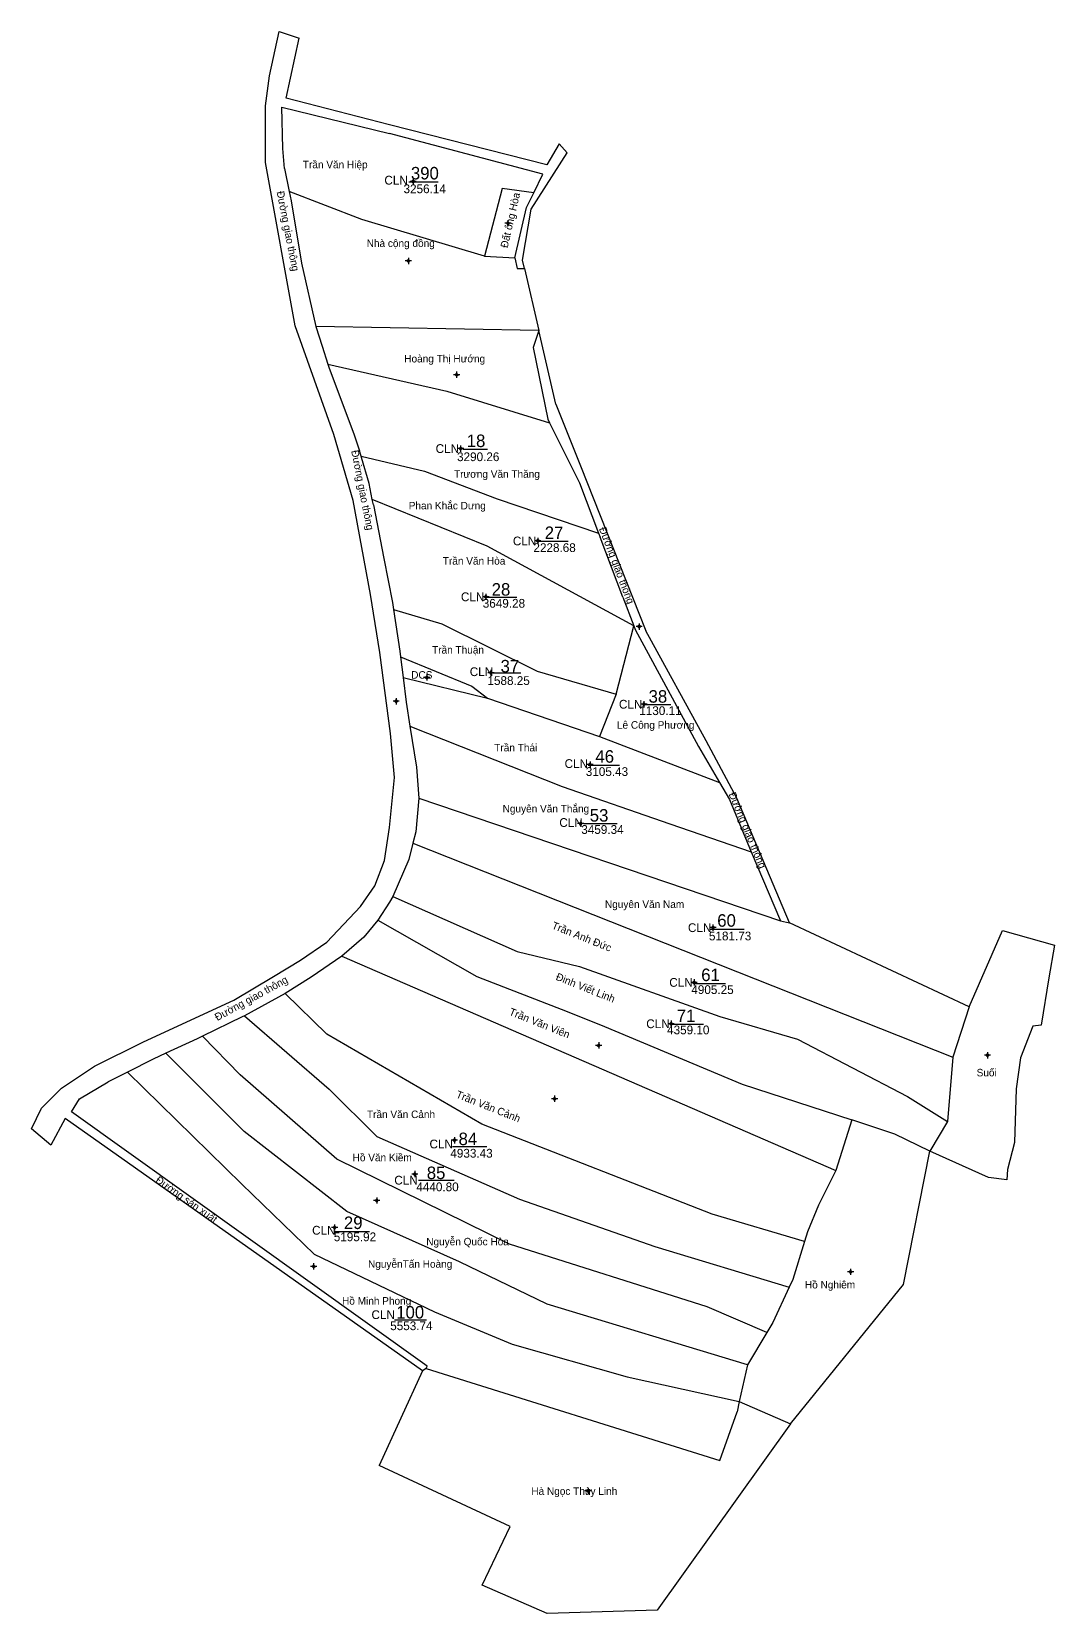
# Model space of a CAD drawing. Extents: x 533857 to 535027, y 1848292 to 1849095.
# Drawn here: x 533857 to 534266, y 1848462 to 1849095 of the extents above; entities that cross this region are included whole.
import ezdxf

# ---------------------------------------------------------------- set-up
doc = ezdxf.new("R2010")
doc.units = 0
for name, color, linetype in [('Level 11', 7, 'Continuous'), ('Level 2', 7, 'Continuous'), ('Level 3', 7, 'Continuous'), ('Level 4', 7, 'Continuous'), ('Level 5', 7, 'Continuous'), ('Level 6', 7, 'Continuous'), ('Level 9', 7, 'Continuous')]:
    doc.layers.add(name, color=color, linetype=linetype)

msp = doc.modelspace()

# ---------------------------------------------------------------- linework, layer by layer
at = {"layer": 'Level 11'}
for p, q in [((534009.5, 1849035.365), (534008.875, 1849034.74)), ((534009.5, 1849035.99), (534009.5, 1849035.365)), ((534010.125, 1849034.74), (534009.5, 1849035.365)), ((534008.875, 1849034.74), (534008.25, 1849034.74)), ((534008.875, 1849034.74), (534009.5, 1849034.115)), ((534009.5, 1849034.115), (534010.125, 1849034.74)), ((534009.5, 1849034.115), (534009.5, 1849033.49)), ((534010.75, 1849034.74), (534010.125, 1849034.74)), ((534046.745, 1849018.14), (534046.12, 1849018.14)), ((534047.37, 1849018.765), (534046.745, 1849018.14)), ((534046.745, 1849018.14), (534047.37, 1849017.515)), ((534047.37, 1849019.39), (534047.37, 1849018.765)), ((534047.995, 1849018.14), (534047.37, 1849018.765)), ((534047.37, 1849017.515), (534047.995, 1849018.14)), ((534047.37, 1849017.515), (534047.37, 1849016.89)), ((534048.62, 1849018.14), (534047.995, 1849018.14)), ((534007.58, 1849003.685), (534006.955, 1849003.06)), ((534007.58, 1849004.31), (534007.58, 1849003.685)), ((534008.205, 1849003.06), (534007.58, 1849003.685)), ((534006.955, 1849003.06), (534006.33, 1849003.06)), ((534006.955, 1849003.06), (534007.58, 1849002.435)), ((534007.58, 1849002.435), (534008.205, 1849003.06)), ((534007.58, 1849002.435), (534007.58, 1849001.81)), ((534008.83, 1849003.06), (534008.205, 1849003.06)), ((534026.225, 1848957.58), (534025.6, 1848957.58)), ((534026.85, 1848958.205), (534026.225, 1848957.58)), ((534026.225, 1848957.58), (534026.85, 1848956.955)), ((534026.85, 1848958.83), (534026.85, 1848958.205)), ((534027.475, 1848957.58), (534026.85, 1848958.205)), ((534026.85, 1848956.955), (534027.475, 1848957.58)), ((534026.85, 1848956.955), (534026.85, 1848956.33)), ((534028.1, 1848957.58), (534027.475, 1848957.58)), ((534027.825, 1848928.03), (534027.2, 1848928.03)), ((534028.45, 1848928.655), (534027.825, 1848928.03)), ((534027.825, 1848928.03), (534028.45, 1848927.405)), ((534028.45, 1848929.28), (534028.45, 1848928.655)), ((534029.075, 1848928.03), (534028.45, 1848928.655)), ((534028.45, 1848927.405), (534029.075, 1848928.03)), ((534028.45, 1848927.405), (534028.45, 1848926.78)), ((534029.7, 1848928.03), (534029.075, 1848928.03)), ((534058.685, 1848891.1), (534058.06, 1848891.1)), ((534059.31, 1848891.725), (534058.685, 1848891.1)), ((534058.685, 1848891.1), (534059.31, 1848890.475)), ((534059.31, 1848892.35), (534059.31, 1848891.725)), ((534059.935, 1848891.1), (534059.31, 1848891.725)), ((534059.31, 1848890.475), (534059.935, 1848891.1)), ((534059.31, 1848890.475), (534059.31, 1848889.85)), ((534060.56, 1848891.1), (534059.935, 1848891.1)), ((534037.925, 1848868.78), (534037.3, 1848868.78)), ((534038.55, 1848869.405), (534037.925, 1848868.78)), ((534037.925, 1848868.78), (534038.55, 1848868.155)), ((534038.55, 1848870.03), (534038.55, 1848869.405)), ((534039.175, 1848868.78), (534038.55, 1848869.405)), ((534038.55, 1848868.155), (534039.175, 1848868.78)), ((534038.55, 1848868.155), (534038.55, 1848867.53)), ((534039.8, 1848868.78), (534039.175, 1848868.78)), ((534099.81, 1848858.13), (534099.81, 1848857.505)), ((534099.185, 1848856.88), (534098.56, 1848856.88)), ((534099.81, 1848857.505), (534099.185, 1848856.88)), ((534099.185, 1848856.88), (534099.81, 1848856.255)), ((534100.435, 1848856.88), (534099.81, 1848857.505)), ((534099.81, 1848856.255), (534100.435, 1848856.88)), ((534099.81, 1848856.255), (534099.81, 1848855.63)), ((534101.06, 1848856.88), (534100.435, 1848856.88)), ((534040.59, 1848838.995), (534039.965, 1848838.37)), ((534040.59, 1848839.62), (534040.59, 1848838.995)), ((534041.215, 1848838.37), (534040.59, 1848838.995)), ((534014.315, 1848836.56), (534013.69, 1848836.56)), ((534014.94, 1848837.185), (534014.315, 1848836.56)), ((534014.315, 1848836.56), (534014.94, 1848835.935)), ((534014.94, 1848837.81), (534014.94, 1848837.185)), ((534015.565, 1848836.56), (534014.94, 1848837.185)), ((534014.94, 1848835.935), (534015.565, 1848836.56)), ((534014.94, 1848835.935), (534014.94, 1848835.31)), ((534016.19, 1848836.56), (534015.565, 1848836.56)), ((534039.965, 1848838.37), (534039.34, 1848838.37)), ((534039.965, 1848838.37), (534040.59, 1848837.745)), ((534040.59, 1848837.745), (534041.215, 1848838.37)), ((534040.59, 1848837.745), (534040.59, 1848837.12)), ((534041.84, 1848838.37), (534041.215, 1848838.37)), ((534002.085, 1848827.04), (534001.46, 1848827.04)), ((534002.71, 1848827.665), (534002.085, 1848827.04)), ((534002.085, 1848827.04), (534002.71, 1848826.415)), ((534002.71, 1848828.29), (534002.71, 1848827.665)), ((534003.335, 1848827.04), (534002.71, 1848827.665)), ((534002.71, 1848826.415), (534003.335, 1848827.04)), ((534002.71, 1848826.415), (534002.71, 1848825.79)), ((534003.96, 1848827.04), (534003.335, 1848827.04)), ((534101.69, 1848826.465), (534101.065, 1848825.84)), ((534101.69, 1848827.09), (534101.69, 1848826.465)), ((534102.315, 1848825.84), (534101.69, 1848826.465)), ((534101.065, 1848825.84), (534100.44, 1848825.84)), ((534101.065, 1848825.84), (534101.69, 1848825.215)), ((534101.69, 1848825.215), (534102.315, 1848825.84)), ((534101.69, 1848825.215), (534101.69, 1848824.59)), ((534102.94, 1848825.84), (534102.315, 1848825.84)), ((534079.535, 1848801.7), (534078.91, 1848801.7)), ((534080.16, 1848802.325), (534079.535, 1848801.7)), ((534079.535, 1848801.7), (534080.16, 1848801.075)), ((534080.16, 1848802.95), (534080.16, 1848802.325)), ((534080.785, 1848801.7), (534080.16, 1848802.325)), ((534080.16, 1848801.075), (534080.785, 1848801.7)), ((534080.16, 1848801.075), (534080.16, 1848800.45)), ((534081.41, 1848801.7), (534080.785, 1848801.7)), ((534075.815, 1848778.18), (534075.19, 1848778.18)), ((534076.44, 1848778.805), (534075.815, 1848778.18)), ((534075.815, 1848778.18), (534076.44, 1848777.555)), ((534076.44, 1848779.43), (534076.44, 1848778.805)), ((534077.065, 1848778.18), (534076.44, 1848778.805)), ((534076.44, 1848777.555), (534077.065, 1848778.18)), ((534076.44, 1848777.555), (534076.44, 1848776.93)), ((534077.69, 1848778.18), (534077.065, 1848778.18)), ((534129.27, 1848737.77), (534129.27, 1848737.145)), ((534128.645, 1848736.52), (534128.02, 1848736.52)), ((534129.27, 1848737.145), (534128.645, 1848736.52)), ((534128.645, 1848736.52), (534129.27, 1848735.895)), ((534129.895, 1848736.52), (534129.27, 1848737.145)), ((534129.27, 1848735.895), (534129.895, 1848736.52)), ((534129.27, 1848735.895), (534129.27, 1848735.27)), ((534130.52, 1848736.52), (534129.895, 1848736.52)), ((534121.165, 1848714.64), (534120.54, 1848714.64)), ((534121.79, 1848715.265), (534121.165, 1848714.64)), ((534121.165, 1848714.64), (534121.79, 1848714.015)), ((534121.79, 1848715.89), (534121.79, 1848715.265)), ((534122.415, 1848714.64), (534121.79, 1848715.265)), ((534121.79, 1848714.015), (534122.415, 1848714.64)), ((534121.79, 1848714.015), (534121.79, 1848713.39)), ((534123.04, 1848714.64), (534122.415, 1848714.64)), ((534111.975, 1848698.1), (534111.35, 1848698.1)), ((534112.6, 1848698.725), (534111.975, 1848698.1)), ((534111.975, 1848698.1), (534112.6, 1848697.475)), ((534112.6, 1848699.35), (534112.6, 1848698.725)), ((534113.225, 1848698.1), (534112.6, 1848698.725)), ((534112.6, 1848697.475), (534113.225, 1848698.1)), ((534112.6, 1848697.475), (534112.6, 1848696.85)), ((534113.85, 1848698.1), (534113.225, 1848698.1)), ((534082.995, 1848689.48), (534082.37, 1848689.48)), ((534083.62, 1848690.105), (534082.995, 1848689.48)), ((534082.995, 1848689.48), (534083.62, 1848688.855)), ((534083.62, 1848690.73), (534083.62, 1848690.105)), ((534084.245, 1848689.48), (534083.62, 1848690.105)), ((534083.62, 1848688.855), (534084.245, 1848689.48)), ((534083.62, 1848688.855), (534083.62, 1848688.23)), ((534084.87, 1848689.48), (534084.245, 1848689.48)), ((534238.365, 1848685.53), (534237.74, 1848685.53)), ((534238.99, 1848686.155), (534238.365, 1848685.53)), ((534238.365, 1848685.53), (534238.99, 1848684.905)), ((534238.99, 1848686.78), (534238.99, 1848686.155)), ((534239.615, 1848685.53), (534238.99, 1848686.155)), ((534238.99, 1848684.905), (534239.615, 1848685.53)), ((534238.99, 1848684.905), (534238.99, 1848684.28)), ((534240.24, 1848685.53), (534239.615, 1848685.53)), ((534066.02, 1848668.745), (534065.395, 1848668.12)), ((534066.02, 1848669.37), (534066.02, 1848668.745)), ((534066.645, 1848668.12), (534066.02, 1848668.745)), ((534065.395, 1848668.12), (534064.77, 1848668.12)), ((534065.395, 1848668.12), (534066.02, 1848667.495)), ((534066.02, 1848667.495), (534066.645, 1848668.12)), ((534066.02, 1848667.495), (534066.02, 1848666.87)), ((534067.27, 1848668.12), (534066.645, 1848668.12)), ((534025.365, 1848651.51), (534024.74, 1848651.51)), ((534025.99, 1848652.135), (534025.365, 1848651.51)), ((534025.365, 1848651.51), (534025.99, 1848650.885)), ((534025.99, 1848652.76), (534025.99, 1848652.135)), ((534026.615, 1848651.51), (534025.99, 1848652.135)), ((534025.99, 1848650.885), (534026.615, 1848651.51)), ((534025.99, 1848650.885), (534025.99, 1848650.26)), ((534027.24, 1848651.51), (534026.615, 1848651.51)), ((534009.555, 1848638), (534008.93, 1848638)), ((534010.18, 1848638.625), (534009.555, 1848638)), ((534009.555, 1848638), (534010.18, 1848637.375)), ((534010.18, 1848639.25), (534010.18, 1848638.625)), ((534010.805, 1848638), (534010.18, 1848638.625)), ((534010.18, 1848637.375), (534010.805, 1848638)), ((534010.18, 1848637.375), (534010.18, 1848636.75)), ((534011.43, 1848638), (534010.805, 1848638)), ((533994.295, 1848627.46), (533993.67, 1848627.46)), ((533994.92, 1848628.085), (533994.295, 1848627.46)), ((533994.295, 1848627.46), (533994.92, 1848626.835)), ((533994.92, 1848628.71), (533994.92, 1848628.085)), ((533995.545, 1848627.46), (533994.92, 1848628.085)), ((533994.92, 1848626.835), (533995.545, 1848627.46)), ((533994.92, 1848626.835), (533994.92, 1848626.21)), ((533996.17, 1848627.46), (533995.545, 1848627.46)), ((533978.1, 1848617.92), (533978.1, 1848617.295)), ((533977.475, 1848616.67), (533976.85, 1848616.67)), ((533978.1, 1848617.295), (533977.475, 1848616.67)), ((533977.475, 1848616.67), (533978.1, 1848616.045)), ((533978.725, 1848616.67), (533978.1, 1848617.295)), ((533978.1, 1848616.045), (533978.725, 1848616.67)), ((533978.1, 1848616.045), (533978.1, 1848615.42)), ((533979.35, 1848616.67), (533978.725, 1848616.67)), ((533969.105, 1848601.13), (533968.48, 1848601.13)), ((533969.73, 1848601.755), (533969.105, 1848601.13)), ((533969.105, 1848601.13), (533969.73, 1848600.505)), ((533969.73, 1848602.38), (533969.73, 1848601.755)), ((533970.355, 1848601.13), (533969.73, 1848601.755)), ((533969.73, 1848600.505), (533970.355, 1848601.13)), ((533969.73, 1848600.505), (533969.73, 1848599.88)), ((533970.98, 1848601.13), (533970.355, 1848601.13)), ((534183.655, 1848598.94), (534183.03, 1848598.94)), ((534184.28, 1848599.565), (534183.655, 1848598.94)), ((534183.655, 1848598.94), (534184.28, 1848598.315)), ((534184.28, 1848600.19), (534184.28, 1848599.565)), ((534184.905, 1848598.94), (534184.28, 1848599.565)), ((534184.28, 1848598.315), (534184.905, 1848598.94)), ((534185.53, 1848598.94), (534184.905, 1848598.94)), ((534184.28, 1848598.315), (534184.28, 1848597.69)), ((534078.765, 1848511.34), (534078.14, 1848511.34)), ((534079.39, 1848511.965), (534078.765, 1848511.34)), ((534078.765, 1848511.34), (534079.39, 1848510.715)), ((534079.39, 1848512.59), (534079.39, 1848511.965)), ((534080.015, 1848511.34), (534079.39, 1848511.965)), ((534079.39, 1848510.715), (534080.015, 1848511.34)), ((534079.39, 1848510.715), (534079.39, 1848510.09)), ((534080.64, 1848511.34), (534080.015, 1848511.34))]:
    msp.add_line(p, q, dxfattribs=at)
for centre in [(534009.5, 1849034.74), (534047.37, 1849018.14), (534007.58, 1849003.06), (534026.85, 1848957.58), (534028.45, 1848928.03), (534059.31, 1848891.1), (534038.55, 1848868.78), (534099.81, 1848856.88), (534014.94, 1848836.56), (534040.59, 1848838.37), (534002.71, 1848827.04), (534101.69, 1848825.84), (534080.16, 1848801.7), (534076.44, 1848778.18), (534129.27, 1848736.52), (534121.79, 1848714.64), (534112.6, 1848698.1), (534083.62, 1848689.48), (534238.99, 1848685.53), (534066.02, 1848668.12), (534025.99, 1848651.51), (534010.18, 1848638), (533994.92, 1848627.46), (533978.1, 1848616.67), (533969.73, 1848601.13), (534184.28, 1848598.94), (534079.39, 1848511.34)]:
    msp.add_circle(centre, 0.15, dxfattribs=at)
at = {"layer": 'Level 6'}
for p, q in [((533952.04, 1849077.09), (533956, 1849094.71)), ((533956, 1849094.71), (533963.93, 1849092.06)), ((533958.8, 1849068.06), (533963.93, 1849092.06)), ((533950.44, 1849065.01), (533952.04, 1849077.09)), ((534000, 1849057.5), (533958.8, 1849068.06)), ((533950.48, 1849042.41), (533950.44, 1849065.01)), ((533957.4, 1849048.05), (533957.07, 1849064.49)), ((533957.07, 1849064.49), (534000, 1849054.01)), ((534062.86, 1849041.4), (534000, 1849057.5)), ((534061.26, 1849037.67), (534000, 1849054.01)), ((533958.07, 1849040.02), (533957.4, 1849048.05)), ((534067.78, 1849049.88), (534062.86, 1849041.4)), ((534071.01, 1849046.21), (534067.78, 1849049.88)), ((533962.36, 1848977.13), (533950.48, 1849042.41)), ((534056.59, 1849023.71), (534071.01, 1849046.21)), ((533958.07, 1849040.02), (533959.96, 1849030.85)), ((534057.67, 1849030.31), (534061.26, 1849037.67)), ((533959.96, 1849030.85), (533960.75, 1849027.04)), ((533989.05, 1849019.56), (533959.96, 1849030.85)), ((534045, 1849032), (534038, 1849005)), ((534057.67, 1849030.31), (534045, 1849032)), ((534054.77, 1849024.36), (534057.67, 1849030.31)), ((533960.75, 1849027.04), (533964.9, 1849002.18)), ((534050.16, 1849004.27), (534054.77, 1849024.36)), ((534053.15, 1849003.4), (534056.59, 1849023.71)), ((534038, 1849005), (533989.05, 1849019.56)), ((534038, 1849005), (534050.16, 1849004.27)), ((534050.16, 1849004.27), (534051.03, 1849000)), ((534053.94, 1849000), (534053.15, 1849003.4)), ((533964.9, 1849002.18), (533970.56, 1848976.79)), ((534051.03, 1849000), (534053.94, 1849000)), ((534053.94, 1849000), (534059.66, 1848975.28)), ((533977.77, 1848933.68), (533962.36, 1848977.13)), ((534059.66, 1848975.28), (533970.56, 1848976.79)), ((533970.56, 1848976.79), (533973.09, 1848968.94)), ((534059.66, 1848975.28), (534057.45, 1848968.49)), ((534066.5, 1848945.74), (534059.66, 1848975.28)), ((533973.09, 1848968.94), (533975.39, 1848961.82)), ((534057.45, 1848968.49), (534063.29, 1848939.81)), ((533975.39, 1848961.82), (534023, 1848951)), ((533975.39, 1848961.82), (533975.78, 1848960.61)), ((533975.78, 1848960.61), (533985.95, 1848933.59)), ((534023, 1848951), (534064.01, 1848938.38)), ((534066.5, 1848945.74), (534076.4, 1848921.16)), ((534063.29, 1848939.81), (534064.01, 1848938.38)), ((534064.01, 1848938.38), (534076, 1848914.38)), ((533985.5, 1848907.22), (533977.77, 1848933.68)), ((533985.95, 1848933.59), (533988, 1848927.12)), ((533988.66, 1848925.03), (533988, 1848927.12)), ((533988.84, 1848924.48), (533988.66, 1848925.03)), ((533988.66, 1848925.03), (534014, 1848919)), ((533991.88, 1848914.1), (533988.84, 1848924.48)), ((534076.4, 1848921.16), (534102.51, 1848855.18)), ((534014, 1848919), (534043, 1848908)), ((533993.18, 1848907.74), (533991.88, 1848914.1)), ((534076, 1848914.38), (534083.58, 1848894.24)), ((533992.48, 1848869.71), (533985.5, 1848907.22)), ((533993.64, 1848905.52), (533993.18, 1848907.74)), ((534039, 1848889), (533993.18, 1848907.74)), ((533993.64, 1848905.52), (533997.82, 1848884.16)), ((534043, 1848908), (534083.58, 1848894.24)), ((534083.58, 1848894.24), (534084.18, 1848892.64)), ((534093.32, 1848868.61), (534084.18, 1848892.64)), ((533997.82, 1848884.16), (534001.27, 1848866.52)), ((534097.66, 1848857.18), (534039, 1848889)), ((533996.2, 1848846.56), (533992.48, 1848869.71)), ((534001.27, 1848866.52), (534001.68, 1848863.74)), ((534093.32, 1848868.61), (534097.66, 1848857.18)), ((534001.68, 1848863.74), (534004.18, 1848847.02)), ((534001.68, 1848863.74), (534021, 1848858)), ((534021, 1848858), (534059, 1848839)), ((534090.61, 1848829.82), (534097.66, 1848857.18)), ((534097.66, 1848857.18), (534098.21, 1848855.74)), ((534098.21, 1848855.74), (534123.45, 1848808.91)), ((534126.57, 1848811.14), (534102.51, 1848855.18)), ((534000.47, 1848814.16), (533996.2, 1848846.56)), ((534004.18, 1848847.02), (534004.45, 1848844.81)), ((534004.45, 1848844.81), (534005.48, 1848836.5)), ((534004.45, 1848844.81), (534033, 1848833)), ((534059, 1848839), (534090.61, 1848829.82)), ((534005.48, 1848836.5), (534006.7, 1848826.62)), ((534005.48, 1848836.5), (534039.22, 1848828.3)), ((534033, 1848833), (534039.22, 1848828.3)), ((534006.7, 1848826.62), (534008.23, 1848817.12)), ((534039.22, 1848828.3), (534084, 1848813)), ((534090.61, 1848829.82), (534084, 1848813)), ((534002, 1848796.56), (534000.47, 1848814.16)), ((534008.23, 1848817.12), (534010.86, 1848800.72)), ((534008.23, 1848817.12), (534069, 1848793)), ((534084, 1848813), (534131.9, 1848794.49)), ((534123.45, 1848808.91), (534131.9, 1848794.49)), ((534138.8, 1848788.27), (534126.57, 1848811.14)), ((534000, 1848776.58), (534002, 1848796.56)), ((534010.86, 1848800.72), (534011.71, 1848788.24)), ((534069, 1848793), (534112, 1848778)), ((534131.9, 1848794.49), (534135.87, 1848787.7)), ((534011.71, 1848788.24), (534010.57, 1848774.89)), ((534011.71, 1848788.24), (534156.26, 1848739.24)), ((534135.87, 1848787.7), (534144.5, 1848766.9)), ((534159.81, 1848738.48), (534138.8, 1848788.27)), ((533998.1, 1848763.37), (534000, 1848776.58)), ((534112, 1848778), (534144.5, 1848766.9)), ((534009.41, 1848770.24), (534007.8, 1848763.81)), ((534010.57, 1848774.89), (534009.41, 1848770.24)), ((534009.41, 1848770.24), (534225.11, 1848684.8)), ((533994.14, 1848753.2), (533998.1, 1848763.37)), ((534007.8, 1848763.81), (534001.44, 1848749)), ((534144.5, 1848766.9), (534156.26, 1848739.24)), ((533988.51, 1848745), (533994.14, 1848753.2)), ((533975, 1848730.71), (533988.51, 1848745)), ((534000, 1848746.72), (533995.42, 1848739.48)), ((534001.44, 1848749), (534000, 1848746.72)), ((534001.44, 1848749), (534051, 1848727)), ((533995.42, 1848739.48), (533989.83, 1848732.7)), ((533995.42, 1848739.48), (534035, 1848717)), ((534156.26, 1848739.24), (534159.81, 1848738.48)), ((534231.63, 1848704.83), (534159.81, 1848738.48)), ((533989.83, 1848732.7), (533980.97, 1848725.19)), ((534231.63, 1848704.83), (534244.99, 1848735.41)), ((534244.99, 1848735.41), (534265.69, 1848729.49)), ((533964.43, 1848723.48), (533975, 1848730.71)), ((533980.97, 1848725.19), (533968.73, 1848716.73)), ((533980.97, 1848725.19), (534178.44, 1848639.47)), ((534051, 1848727), (534076, 1848721)), ((534265.69, 1848729.49), (534263.42, 1848716.53)), ((533953.68, 1848717.02), (533964.43, 1848723.48)), ((534076, 1848721), (534132, 1848701)), ((533937.82, 1848707.53), (533953.68, 1848717.02)), ((533968.73, 1848716.73), (533958.41, 1848710.26)), ((534035, 1848717), (534071, 1848703)), ((534263.42, 1848716.53), (534260.45, 1848697.5)), ((533901.72, 1848690.91), (533937.82, 1848707.53)), ((533958.41, 1848710.26), (533942.08, 1848701.34)), ((533975, 1848694), (533958.41, 1848710.26)), ((533941.2, 1848700.86), (533925.34, 1848693.15)), ((533942.08, 1848701.34), (533941.2, 1848700.86)), ((533942.08, 1848701.34), (533976, 1848672)), ((534071, 1848703), (534086, 1848697)), ((534132, 1848701), (534163, 1848692)), ((534231.63, 1848704.83), (534225.11, 1848684.8)), ((534037, 1848658), (533975, 1848694)), ((534086, 1848697), (534141, 1848674)), ((534257.14, 1848697.2), (534252.22, 1848684.47)), ((534260.45, 1848697.5), (534257.14, 1848697.2)), ((533882.21, 1848681.11), (533901.72, 1848690.91)), ((533923.2, 1848692.11), (533910.71, 1848686.29)), ((533925.34, 1848693.15), (533923.2, 1848692.11)), ((533940.37, 1848677.64), (533925.34, 1848693.15)), ((534163, 1848692), (534207, 1848669)), ((533868.95, 1848672.36), (533882.21, 1848681.11)), ((533905.59, 1848683.91), (533895.33, 1848678.76)), ((533910.71, 1848686.29), (533905.59, 1848683.91)), ((533942, 1848655), (533910.71, 1848686.29)), ((534225.11, 1848684.8), (534223.05, 1848659.04)), ((534252.22, 1848684.47), (534250.38, 1848672.03)), ((533876.12, 1848668.03), (533887.66, 1848674.9)), ((533895.33, 1848678.76), (533887.66, 1848674.9)), ((533895.33, 1848678.76), (533941, 1848634)), ((533979, 1848644), (533940.37, 1848677.64)), ((533860.93, 1848664.3), (533868.95, 1848672.36)), ((533976, 1848672), (533995, 1848653)), ((534141, 1848674), (534184.77, 1848659.65)), ((534207, 1848669), (534223.05, 1848659.04)), ((534250.38, 1848672.03), (534249.74, 1848650.69)), ((533857.06, 1848656.06), (533860.93, 1848664.3)), ((533872.97, 1848662.86), (533876.12, 1848668.03)), ((534015.04, 1848561.28), (533872.97, 1848662.86)), ((533864.75, 1848649.61), (533857.06, 1848656.06)), ((533870.39, 1848660.22), (533864.75, 1848649.61)), ((534013.2, 1848559.36), (533870.39, 1848660.22)), ((534129, 1848622), (534037, 1848658)), ((534184.77, 1848659.65), (534178.44, 1848639.47)), ((534202, 1848654), (534184.77, 1848659.65)), ((534223.05, 1848659.04), (534215.9, 1848647.21)), ((533983, 1848623), (533942, 1848655)), ((533995, 1848653), (534052, 1848628)), ((534215.9, 1848647.21), (534202, 1848654)), ((534249.74, 1848650.69), (534247.01, 1848639.88)), ((534048, 1848610), (533979, 1848644)), ((534205.37, 1848593.81), (534215.9, 1848647.21)), ((534239.38, 1848636.63), (534215.9, 1848647.21)), ((534178.44, 1848639.47), (534171.43, 1848625.61)), ((534246.74, 1848635.65), (534239.38, 1848636.63)), ((534247.01, 1848639.88), (534246.74, 1848635.65)), ((533941, 1848634), (533970, 1848606)), ((534052, 1848628), (534106, 1848609)), ((534171.43, 1848625.61), (534167.06, 1848614.9)), ((534028, 1848603), (533983, 1848623)), ((534165.88, 1848611.04), (534129, 1848622)), ((534167.06, 1848614.9), (534165.88, 1848611.04)), ((533970, 1848606), (534018, 1848583)), ((534127, 1848585), (534048, 1848610)), ((534106, 1848609), (534159.78, 1848592.76)), ((534165.88, 1848611.04), (534161.24, 1848595.86)), ((534063, 1848586), (534028, 1848603)), ((534159.78, 1848592.76), (534153.19, 1848578.75)), ((534161.24, 1848595.86), (534159.78, 1848592.76)), ((534160.27, 1848538.22), (534205.37, 1848593.81)), ((534143.04, 1848561.78), (534063, 1848586)), ((534018, 1848583), (534049, 1848570)), ((534150.75, 1848574.67), (534127, 1848585)), ((534150.75, 1848574.67), (534143.04, 1848561.78)), ((534153.19, 1848578.75), (534150.75, 1848574.67)), ((534049, 1848570), (534095, 1848557)), ((534014.63, 1848560.27), (534015.04, 1848561.28)), ((534143.04, 1848561.78), (534139.79, 1848547.05)), ((534013.2, 1848559.36), (533995.93, 1848521.47)), ((534014.63, 1848560.27), (534013.2, 1848559.36)), ((534014.63, 1848560.27), (534132.07, 1848523.5)), ((534095, 1848557), (534139.79, 1848547.05)), ((534132.07, 1848523.5), (534138.89, 1848542.96)), ((534139.79, 1848547.05), (534138.89, 1848542.96)), ((534139.79, 1848547.05), (534160.27, 1848538.22)), ((534160.27, 1848538.22), (534106.96, 1848463.64)), ((534048.32, 1848497.11), (533995.93, 1848521.47)), ((534037.08, 1848473.71), (534048.32, 1848497.11)), ((534062.99, 1848462.41), (534037.08, 1848473.71)), ((534106.96, 1848463.64), (534062.99, 1848462.41))]:
    msp.add_line(p, q, dxfattribs=at)
at = {"layer": 'Level 9'}
for p, q in [((534007.79, 1849034.65), (534019.55, 1849034.62)), ((534029.4, 1848927.84), (534039.22, 1848927.84)), ((534058.79, 1848891.06), (534071.4, 1848891.06)), ((534038.04, 1848868.63), (534050.96, 1848868.63)), ((534041.44, 1848838.37), (534052.48, 1848838.37)), ((534101.13, 1848825.76), (534112.5, 1848825.76)), ((534079.36, 1848801.44), (534091.95, 1848801.44)), ((534077.68, 1848778.18), (534090.98, 1848778.18)), ((534128.35, 1848735.97), (534141.77, 1848735.97)), ((534121.76, 1848714.24), (534134.34, 1848714.24)), ((534112.42, 1848697.92), (534125.45, 1848697.92)), ((534025.26, 1848649.09), (534038.94, 1848649.09)), ((534011.57, 1848635.58), (534025.93, 1848635.58)), ((533978.24, 1848615.06), (533992, 1848615.06)), ((534002.01, 1848579.77), (534014.82, 1848579.77))]:
    msp.add_line(p, q, dxfattribs=at)

# ---------------------------------------------------------------- texts
at = {"layer": 'Level 2'}
for s, p in [('Trần Văn Hiệp', (533965.43, 1849040.09)), ('Nhà cộng đồng', (533990.93, 1849008.62)), ('Hoàng Thị Hướng', (534005.95, 1848962.47)), ('Trương Văn Thăng', (534025.82, 1848916.35)), ('Phan Khắc Dưng', (534007.73, 1848903.74)), ('Trần Văn Hòa', (534021.35, 1848881.65)), ('Trần Thuận', (534017.06, 1848846.08)), ('DCS', (534008.71, 1848836.06)), ('Lê Công Phương', (534090.92, 1848816.06)), ('Trần Thái', (534041.9, 1848807)), ('Nguyên Văn Thắng', (534045.25, 1848782.59)), ('Nguyên Văn Nam', (534086.13, 1848744.39)), ('Suối', (534234.64, 1848677.08)), ('Trần Văn Cảnh', (533991.04, 1848660.4)), ('Hồ Văn Kiềm', (533985.32, 1848643.15)), ('Nguyễn Quốc Hòa', (534014.73, 1848609.52)), ('NguyễnTấn Hoàng', (533991.46, 1848600.58)), ('Hồ Nghiêm', (534166.03, 1848592.3)), ('Hồ Minh Phong', (533981.09, 1848585.83)), ('Hà Ngọc Thùy Linh', (534056.72, 1848509.77))]:
    msp.add_text(s, height=3, dxfattribs=at).set_placement(p)
for s, rotation, p in [('Đường giao thông', 281.066122, (533954.94, 1849030.65)), ('Đất ông Hòa', 77.076222, (534047.23, 1849008.03)), ('Đường giao thông', 281.066122, (533984.72, 1848927.11)), ('Đường giao thông', 290.821961, (534083.67, 1848896)), ('Đường giao thông', 292.53375, (534135.47, 1848789.89)), ('Trần Anh Đức', 338.170636, (534064.62, 1848736.25)), ('Đường giao thông', 28.643106, (533931.22, 1848699.17)), ('Đinh Viết Linh', 338.170636, (534066.23, 1848715.75)), ('Trần Văn Viên', 338.170636, (534047.57, 1848701.76)), ('Trần Văn Cảnh', 338.170636, (534026.35, 1848668.72)), ('Đường sản xuất', 324.768233, (533906.28, 1848634.97))]:
    msp.add_text(s, height=3, rotation=rotation, dxfattribs=at).set_placement(p)
at = {"layer": 'Level 3'}
for p in [(533997.99, 1849033.57), (534018.48, 1848926.28), (534049.34, 1848889.35), (534028.59, 1848867.03), (534032.1, 1848837.09), (534091.72, 1848824.08), (534070.01, 1848800.35), (534067.89, 1848776.79), (534119.3, 1848734.77), (534111.83, 1848712.89), (534102.64, 1848696.35), (534016.03, 1848648.29), (534001.96, 1848633.82), (533969.12, 1848613.81), (533992.85, 1848580.06)]:
    msp.add_text('CLN', height=3.5, dxfattribs=at).set_placement(p)
at = {"layer": 'Level 4'}
for s, p in [('390', (534008.6, 1849035.63)), ('18', (534030.91, 1848928.65)), ('27', (534062.06, 1848891.88)), ('28', (534040.87, 1848869.25)), ('37', (534044.43, 1848838.56)), ('38', (534103.57, 1848826.46)), ('46', (534082.33, 1848802.47)), ('53', (534080.07, 1848778.91)), ('60', (534131, 1848736.9)), ('61', (534124.6, 1848715.17)), ('71', (534114.8, 1848698.77)), ('84', (534027.64, 1848649.59)), ('85', (534014.94, 1848636.02)), ('29', (533981.83, 1848616.04)), ('100', (534002.73, 1848580.27))]:
    msp.add_text(s, height=5, dxfattribs=at).set_placement(p)
at = {"layer": 'Level 5'}
for s, p in [('3256.14', (534005.66, 1849030.13)), ('3290.26', (534027.03, 1848923.02)), ('2228.68', (534057.55, 1848886.68)), ('3649.28', (534037.3, 1848864.43)), ('1588.25', (534039.18, 1848833.54)), ('1130.11', (534099.84, 1848821.51)), ('3105.43', (534078.47, 1848797.16)), ('3459.34', (534076.67, 1848774.01)), ('5181.73', (534127.68, 1848731.44)), ('4905.25', (534120.64, 1848710)), ('4359.10', (534110.95, 1848693.89)), ('4933.43', (534024.35, 1848644.59)), ('4440.80', (534010.77, 1848631.16)), ('5195.92', (533977.77, 1848611.18)), ('5553.74', (534000.33, 1848575.63))]:
    msp.add_text(s, height=3.5, dxfattribs=at).set_placement(p)

doc.saveas('drawing.dxf')
